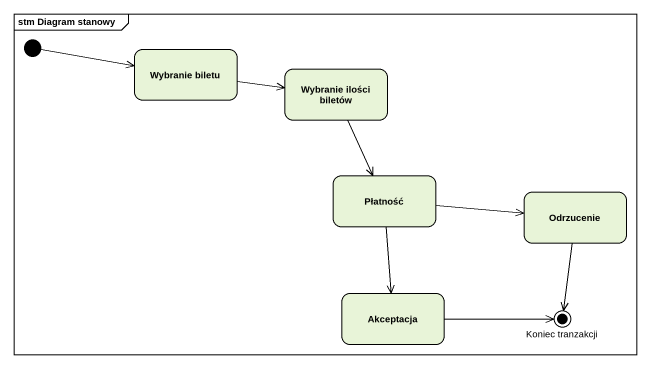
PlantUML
@startuml
mainframe stm Diagram stanowy
hide empty description
state "Wybranie biletu" as Wybranie_biletu
state "Wybranie ilości biletów" as Wybranie_ilości_biletów
state Płatność
state Odrzucenie
state Akceptacja
state "Koniec tranzakcji" as Koniec_tranzakcji <<end>>
[*] -right-> Wybranie_biletu
Wybranie_biletu -right-> Wybranie_ilości_biletów
Wybranie_ilości_biletów --> Płatność
Płatność -right-> Odrzucenie
Płatność --> Akceptacja
Odrzucenie --> Koniec_tranzakcji
Akceptacja -right-> Koniec_tranzakcji
@enduml
